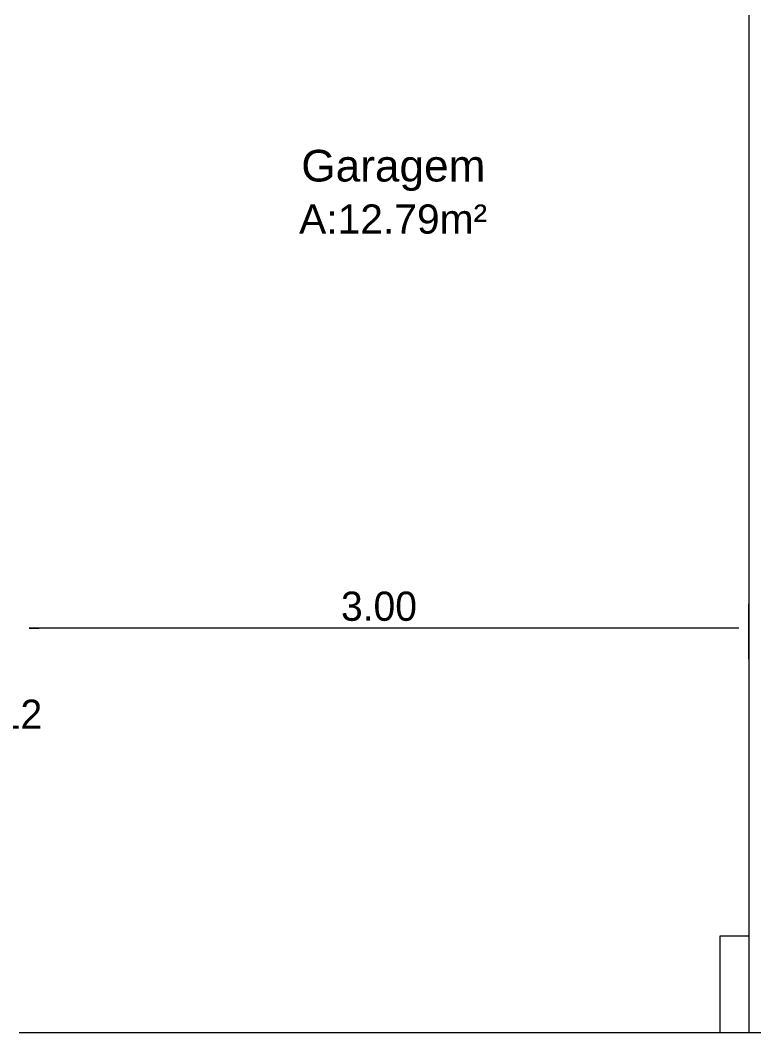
# Model space of a CAD drawing. Header units: millimetres. Extents: x 21 to 236, y 15 to 64.
# Drawn here: x 62.341 to 65.358, y 30.592 to 34.755 of the extents above; entities that cross this region are included whole.
import ezdxf

# ---------------------------------------------------------------- set-up
doc = ezdxf.new("R2010")
doc.units = ezdxf.units.MM
for name, color, linetype in [('PDF_Cota', 90, 'Continuous'), ('PDF_Desnível', 7, 'Continuous'), ('PDF_Parede', 7, 'Continuous'), ('PDF_Text', 70, 'Continuous')]:
    doc.layers.add(name, color=color, linetype=linetype)
doc.layers.add('PDF_Grama', color=7, linetype='Continuous', true_color=0x397200)
doc.styles.add('PDF Arial', font='arial.ttf')
doc.styles.add('PDF Comic Sans MS', font='comic.ttf')

msp = doc.modelspace()

# ---------------------------------------------------------------- linework, layer by layer
at = {"layer": 'PDF_Cota', "lineweight": 0}
for points in [[(66.9554, 33.9731), (66.1396, 33.9731), (66.1396, 30.5919), (65.3374, 30.5919)], [(65.2966, 32.2553), (62.3777, 32.2553), (62.4185, 32.2553)]]:
    msp.add_lwpolyline(points, dxfattribs=at)
msp.add_lwpolyline([(65.3374, 32.355), (65.3374, 32.1284)], close=True, dxfattribs=at)
at = {"layer": 'PDF_Desnível', "lineweight": 9}
msp.add_lwpolyline([(65.3374, 34.7753), (65.3374, 30.5919), (62.3369, 30.5919)], dxfattribs=at)
at = {"layer": 'PDF_Grama', "lineweight": 20}
for points in [[(62.482, 30.5919), (62.482, 30.5919)], [(63.1754, 30.5919), (63.1754, 30.5919)], [(65.0972, 30.5919), (65.0972, 30.5919)]]:
    msp.add_lwpolyline(points, dxfattribs=at)
at = {"layer": 'PDF_Parede', "lineweight": 20}
msp.add_lwpolyline([(65.3374, 30.9908), (65.3374, 30.5919), (65.2195, 30.5919), (65.2195, 30.9908)], close=True, dxfattribs=at)

# ---------------------------------------------------------------- texts
at = {"layer": 'PDF_Text', "attachment_point": 7}
for s, insert, char_height, style in [('Garagem', (63.4972, 34.0527), 0.13003, 'PDF Arial'), ('A:12.79m²', (63.4881, 33.8759), 0.12003, 'PDF Arial'), ('3.00', (63.6604, 32.284), 0.12003, 'PDF Comic Sans MS'), ('0.12', (62.1194, 31.8399), 0.12003, 'PDF Comic Sans MS')]:
    msp.add_mtext(s, dxfattribs=dict(at, insert=insert, char_height=char_height, style=style))

doc.saveas('drawing.dxf')
